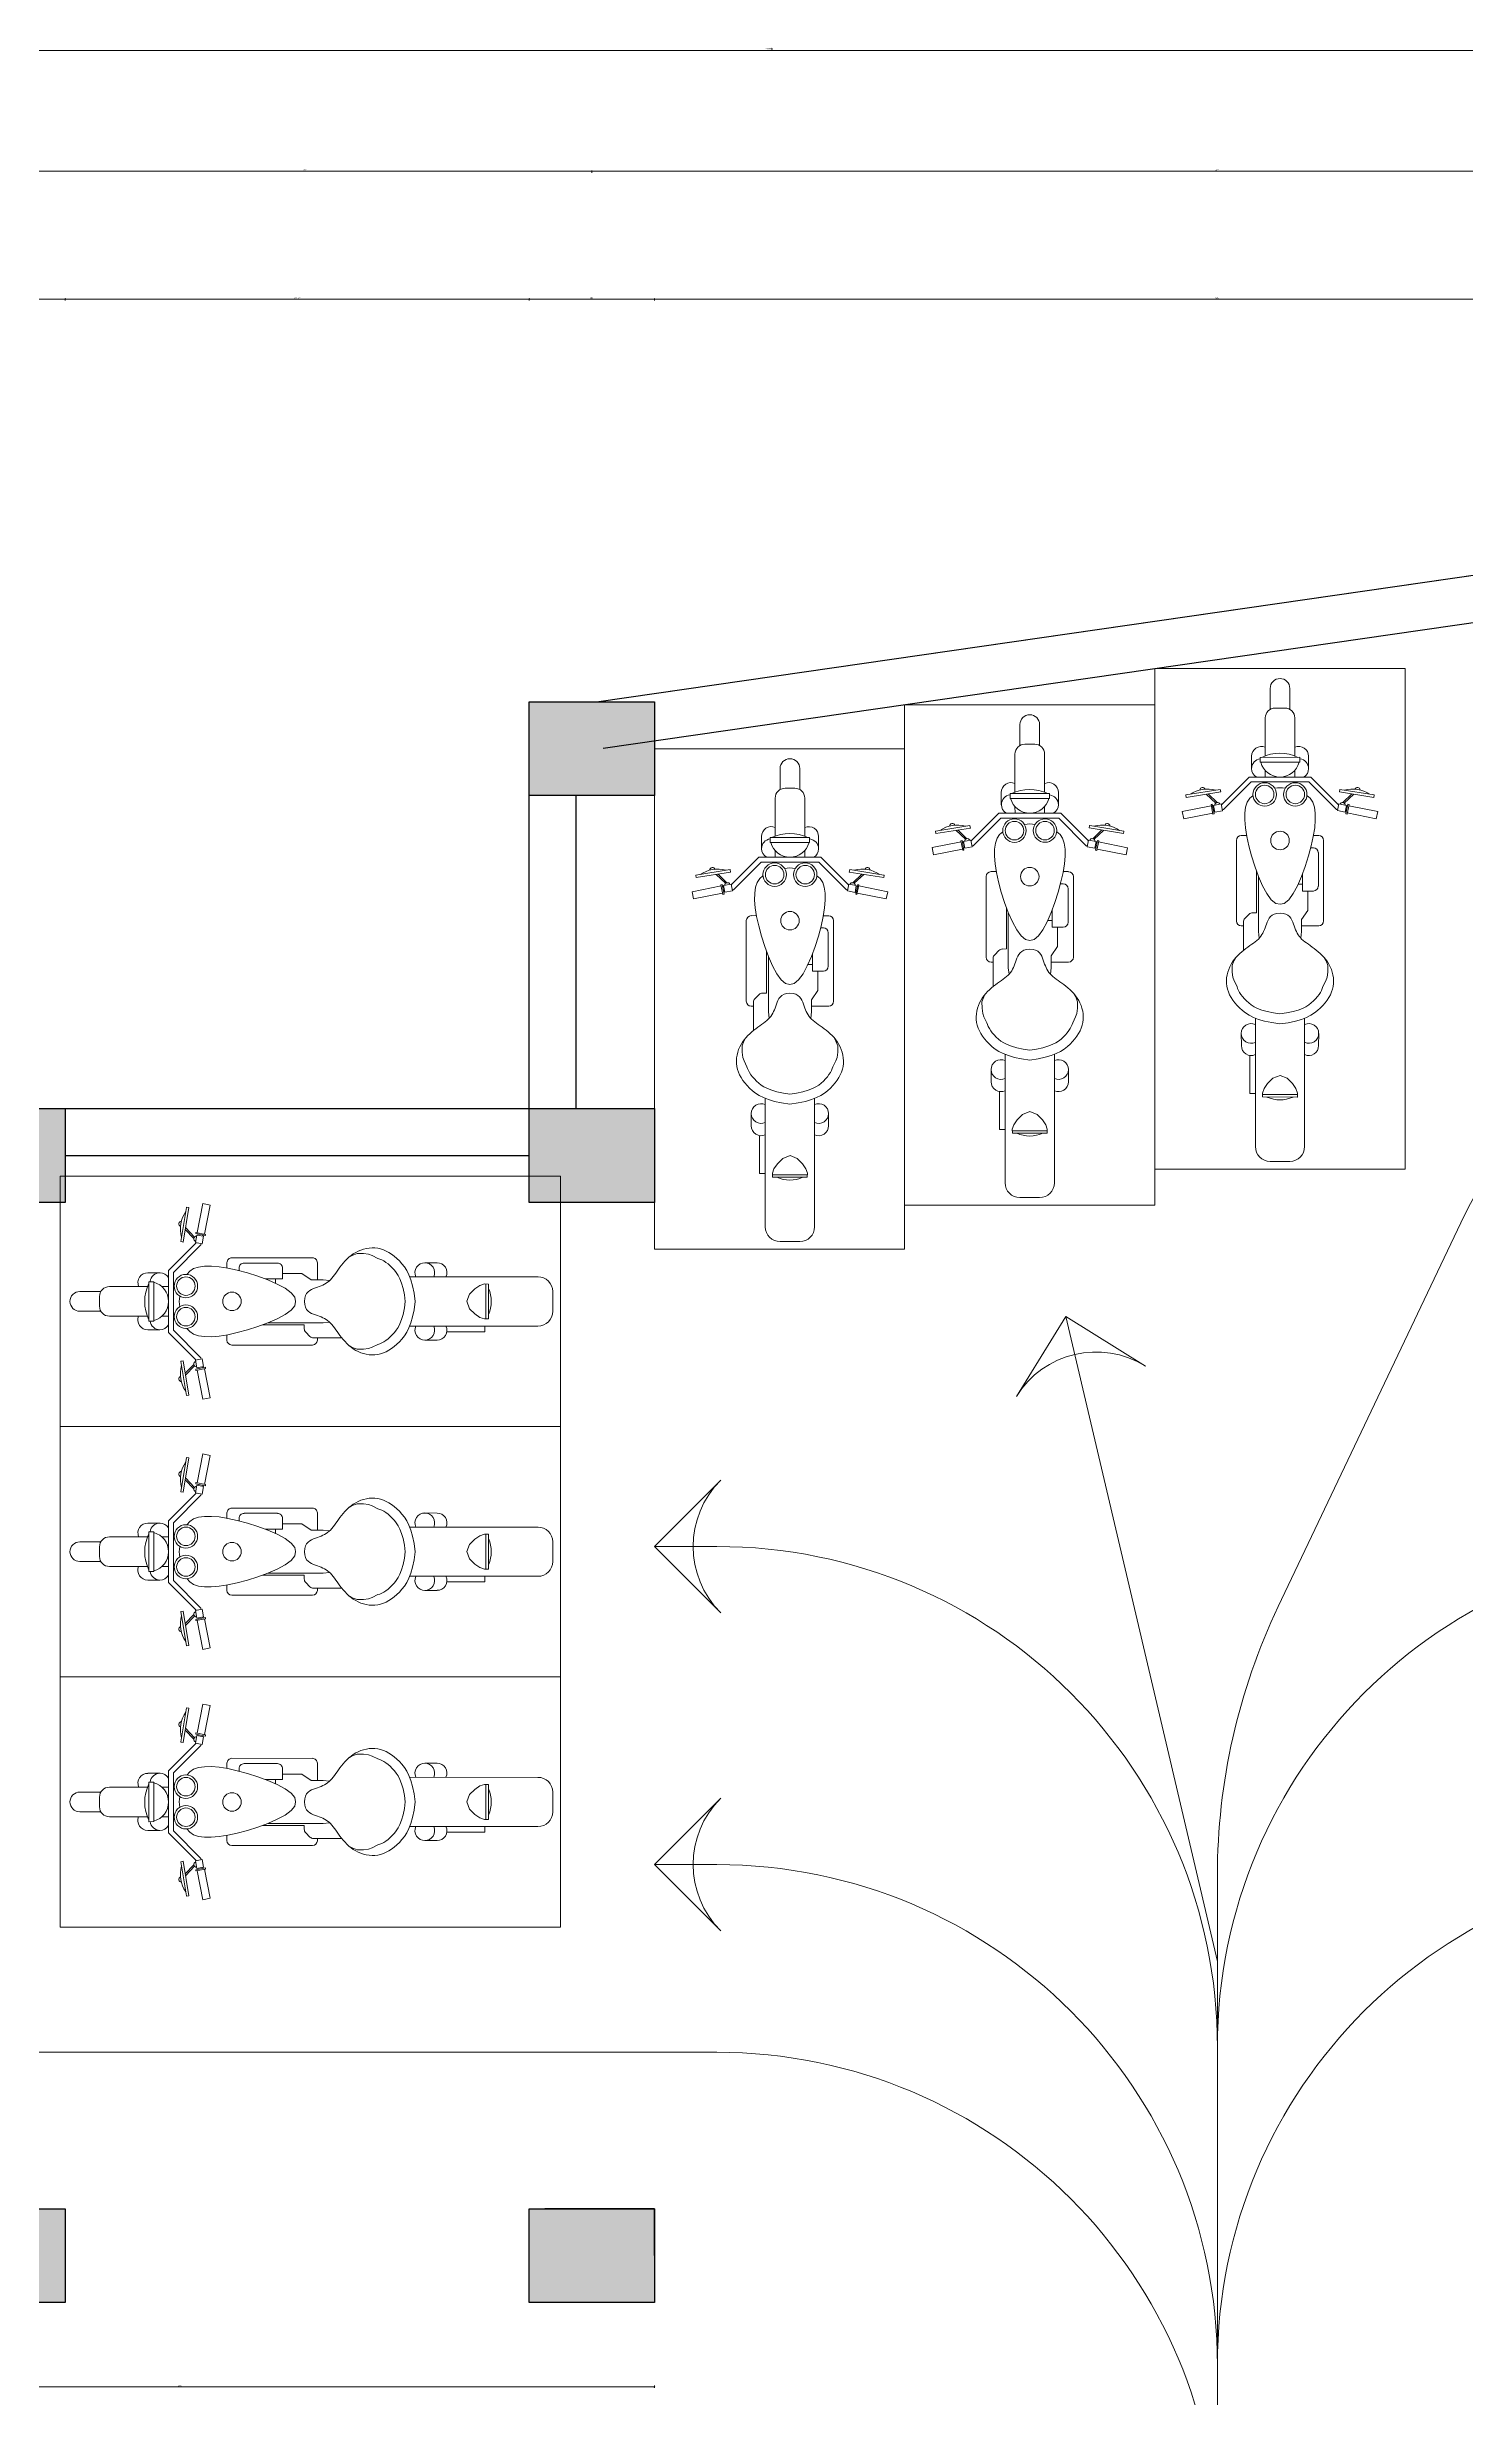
# Model space of a CAD drawing. Header units: inches. Extents: x -301229 to 1083107, y -854236 to 21026.
# Drawn here: x -190641 to -182481, y -370451 to -356930 of the extents above; entities that cross this region are included whole.
import ezdxf

# ---------------------------------------------------------------- set-up
doc = ezdxf.new("R2010")
doc.units = ezdxf.units.IN
doc.header["$MEASUREMENT"] = 0
doc.layers.add('Furniture', color=96, linetype='Continuous', lineweight=13)
doc.layers.add('wall', color=10, linetype='Continuous', lineweight=30)
doc.dimstyles.new('Copy of Standard', dxfattribs={"dimtxt": 8, "dimasz": 5, "dimexe": 4, "dimexo": 0.0625, "dimgap": 1.5, "dimtad": 1, "dimdec": 1, "dimzin": 0, "dimdsep": 46, "dimlunit": 4, "dimtxsty": 'Standard', "dimblk": 'OBLIQUE', "dimcen": 0.09, "dimclrd": 1, "dimclre": 1, "dimclrt": 3, "dimadec": 0, "dimazin": 0, "dimtfac": 1, "dimtdec": 1, "dimtix": 1, "dimtofl": 0, "dimtmove": 1, "dimatfit": 3, "dimfxl": 8, "dimfxlon": 1, "dimtolj": 1, "dimtzin": 0, "dimlwd": 15, "dimlwe": 15, "dimarcsym": 0})

# ---------------------------------------------------------------- blocks, each defined once
blk = doc.blocks.new('harley')
for p, q in [((3.24, 45.54), (2.75, 41.3)), ((7.22, 45.08), (6.73, 40.84)), ((1.56, 39.7), (0.68, 32.05)), ((5.76, 41.22), (3.78, 41.45)), ((6.64, 31.34), (7.52, 39.01)), ((-2.37, 29.81), (-2.09, 32.28)), ((-0.46, 30.87), (-0.35, 31.86)), ((-0.46, 30.87), (7.48, 29.95)), ((-0.35, 31.86), (7.6, 30.95)), ((0.34, 29.12), (0.19, 27.78)), ((7.48, 29.95), (7.6, 30.95)), ((9.14, 28.47), (9.42, 30.94)), ((-9.14, 25.83), (-16.23, 25.51)), ((-9.21, 26.33), (-16.21, 26.01)), ((-10.41, 23.67), (-12.12, 25.7)), ((-11.71, 25.72), (-10.12, 23.76)), ((-9.3, 23.22), (-3.08, 28.15)), ((-8.98, 22.2), (-2.78, 27.11)), ((-3.08, 28.15), (3.17, 27.43)), ((-2.78, 27.11), (3.05, 26.44)), ((8.89, 25.76), (3.05, 26.44)), ((9.41, 26.71), (3.17, 27.43)), ((6.15, 27.09), (6.3, 28.43)), ((13.8, 19.57), (8.89, 25.76)), ((14.35, 20.49), (9.41, 26.71)), ((-17.34, 22.76), (-11.36, 23.25)), ((-17.22, 21.26), (-17.34, 22.76)), ((-17.22, 21.26), (-11.24, 21.75)), ((-11.38, 23.5), (-11.13, 23.52)), ((-11.38, 23.5), (-11.22, 21.51)), ((-11.22, 21.51), (-10.97, 21.53)), ((-11.13, 23.52), (-10.97, 21.53)), ((-11.09, 23.02), (-10.86, 23.04)), ((-11.01, 22.02), (-10.78, 22.04)), ((-9.22, 22.18), (-8.98, 22.2)), ((14.03, 19.5), (13.8, 19.57)), ((14.79, 23.07), (21.62, 21.14)), ((14.97, 23.54), (21.71, 21.63)), ((17.26, 22.37), (15.26, 20.83)), ((15.52, 20.68), (17.66, 22.26)), ((16.2, 20.37), (15.58, 18.46)), ((16.44, 20.29), (15.82, 18.38)), ((16.04, 19.89), (15.82, 19.96)), ((16.44, 20.29), (16.2, 20.37)), ((22.07, 18.21), (16.36, 20.05)), ((-7.11, 15.67), (-8.98, -0.58)), ((-4.94, 16.43), (-6, 16.55)), ((8.55, 14.87), (9.61, 14.75)), ((15.74, 18.94), (15.52, 19.01)), ((15.82, 18.38), (15.58, 18.46)), ((21.61, 16.78), (15.9, 18.62)), ((21.61, 16.78), (22.07, 18.21)), ((7.72, 12.47), (8.26, 12.41)), ((9.14, 11.3), (8.36, 4.55)), ((10.49, 13.64), (8.61, -2.61)), ((-3.48, 7.93), (-4.77, -3.23)), ((-4.71, 0.6), (-3.74, 8.99)), ((5.2, 5.31), (4.31, 5.41)), ((5.04, 3.93), (5.44, 7.41)), ((-7.2, -0.28), (-6.24, 0.48)), ((-5.51, 0.69), (-4.71, 0.6)), ((7.25, 3.67), (5.04, 3.93)), ((6.12, 3.8), (5.67, -0.11)), ((-8.23, -6.65), (-7.57, -0.95)), ((-8.1, -1.68), (-7.66, -1.73)), ((-4.77, -3.23), (-4.76, -4.55)), ((7.51, -3.49), (4.04, -3.08)), ((-10.6, -23.35), (-10.88, -25.82)), ((-7.41, -20.61), (-10.4, -46.5)), ((-0.47, -47.65), (2.52, -21.75)), ((5, -25.15), (4.71, -27.62)), ((-7.76, -36.67), (-0.8, -37.48)), ((-7.75, -36.17), (-0.7, -36.99)), ((-7.76, -49.82), (-3.79, -50.28))]:
    blk.add_line(p, q)
for points in [[(-16.23, 25.51), (-16.23, 25.97), (-16.21, 26.01)], [(-9.14, 25.83), (-9.18, 26.29), (-9.21, 26.33)], [(-2.7, 24.33), (-3.43, 23.85), (-4.02, 23.13), (-4.47, 22.18), (-4.78, 21), (-4.95, 19.62), (-5, 18.03), (-4.93, 16.25), (-4.73, 14.3), (-4.41, 12.19), (-3.99, 10.02), (-3.47, 7.9), (-2.86, 5.93), (-2.18, 4.23), (-1.44, 2.9), (-0.64, 2.05), (0.21, 1.8)], [(8.17, 23.08), (8.77, 22.44), (9.18, 21.61), (9.4, 20.58), (9.44, 19.36), (9.29, 17.97), (8.98, 16.42), (8.5, 14.7), (7.86, 12.84), (7.07, 10.86), (6.17, 8.84), (5.18, 6.9), (4.14, 5.12), (3.09, 3.62), (2.06, 2.5), (1.09, 1.85), (0.21, 1.8)], [(14.79, 23.07), (14.93, 23.51), (14.97, 23.54)], [(21.62, 21.14), (21.72, 21.58), (21.71, 21.63)], [(0, 0), (-0.66, 0.03), (-1.21, -0.05), (-1.66, -0.23), (-2.02, -0.48), (-2.33, -0.79), (-2.58, -1.14), (-2.79, -1.51), (-2.98, -1.89), (-3.16, -2.26), (-3.35, -2.62), (-3.53, -2.97), (-3.72, -3.3), (-3.93, -3.62), (-4.15, -3.92), (-4.4, -4.21), (-4.67, -4.47), (-4.97, -4.72), (-5.3, -4.96), (-5.66, -5.19), (-6.04, -5.41), (-6.44, -5.63), (-6.85, -5.85), (-7.28, -6.09), (-7.72, -6.34), (-8.17, -6.61), (-8.61, -6.9), (-9.06, -7.22), (-9.5, -7.55), (-9.92, -7.92), (-10.33, -8.31), (-10.71, -8.72), (-11.06, -9.17), (-11.38, -9.65), (-11.66, -10.15), (-11.91, -10.68), (-12.11, -11.22), (-12.26, -11.78), (-12.37, -12.36), (-12.42, -12.94), (-12.41, -13.52), (-12.35, -14.11), (-12.23, -14.7), (-12.05, -15.28), (-11.82, -15.86), (-11.53, -16.45), (-11.19, -17.03), (-10.79, -17.61), (-10.35, -18.18), (-9.85, -18.76), (-9.28, -19.32), (-8.59, -19.88), (-7.78, -20.41), (-6.79, -20.93), (-5.62, -21.43), (-4.22, -21.89), (-2.58, -22.33)], [(0, 0), (0.65, -0.12), (1.16, -0.33), (1.56, -0.6), (1.86, -0.93), (2.09, -1.3), (2.25, -1.69), (2.37, -2.11), (2.47, -2.52), (2.57, -2.92), (2.66, -3.32), (2.76, -3.7), (2.87, -4.06), (3, -4.42), (3.15, -4.77), (3.32, -5.1), (3.53, -5.42), (3.76, -5.73), (4.03, -6.04), (4.33, -6.34), (4.65, -6.64), (4.99, -6.95), (5.34, -7.26), (5.7, -7.59), (6.07, -7.93), (6.44, -8.3), (6.81, -8.68), (7.18, -9.09), (7.53, -9.52), (7.86, -9.97), (8.16, -10.44), (8.44, -10.93), (8.68, -11.45), (8.88, -11.98), (9.05, -12.54), (9.16, -13.11), (9.23, -13.69), (9.26, -14.27), (9.23, -14.85), (9.14, -15.43), (9.01, -16), (8.81, -16.55), (8.56, -17.09), (8.25, -17.62), (7.89, -18.14), (7.48, -18.64), (7.01, -19.13), (6.5, -19.6), (5.94, -20.06), (5.32, -20.51), (4.63, -20.93), (3.84, -21.31), (2.92, -21.65), (1.85, -21.93), (0.59, -22.14), (-0.88, -22.28), (-2.58, -22.33)], [(5.67, -0.11), (4.18, -1.81), (3.91, -4.23), (3.6, -5.51)], [(-10.02, -8.02), (-10.39, -8.55), (-10.86, -9.47), (-11, -10.77), (-10.98, -11.83), (-10.81, -12.57), (-10.37, -13.8), (-10.29, -14.2), (-10.16, -14.62), (-9.99, -15.05), (-9.77, -15.5), (-9.5, -15.96), (-9.17, -16.43), (-8.8, -16.92), (-8.39, -17.38), (-7.94, -17.83), (-7.41, -18.26), (-6.76, -18.69), (-5.94, -19.12), (-4.91, -19.55), (-3.65, -19.98), (-2.35, -20.32)], [(7.93, -10.09), (8.17, -10.69), (8.42, -11.69), (8.26, -12.99), (8, -14.02), (7.66, -14.7), (6.96, -15.8), (6.78, -16.17), (6.56, -16.55), (6.3, -16.93), (5.98, -17.31), (5.61, -17.7), (5.19, -18.09), (4.72, -18.48), (4.21, -18.84), (3.67, -19.17), (3.06, -19.47), (2.32, -19.74), (1.42, -19.97), (0.33, -20.16), (-0.99, -20.28), (-2.35, -20.32)], [(-9.42, -27.97), (-10.31, -35.65), (-9.16, -35.79)], [(-3.76, -32.72), (-5.31, -33.12), (-6.5, -34.07), (-7.3, -35), (-7.73, -35.86), (-7.78, -36.63), (-7.76, -36.67)], [(-3.76, -32.72), (-2.37, -33.45), (-1.43, -34.65), (-0.86, -35.74), (-0.65, -36.68), (-0.77, -37.44), (-0.8, -37.48)]]:
    blk.add_lwpolyline(points)
for points in [[(-9.21, 21.99), (-9.31, 23.38), (-10.88, 23.26), (-10.77, 21.87)], [(13.98, 19.32), (14.39, 20.64), (15.89, 20.17), (15.47, 18.84)]]:
    blk.add_lwpolyline(points, close=True)
for centre, radius in [((-0.32, 24.28), 2.38), ((-0.32, 24.28), 1.88), ((5.84, 23.57), 2.38), ((5.84, 23.57), 1.88), ((1.69, 14.64), 1.88)]:
    blk.add_circle(centre, radius)
for centre, radius, start, end in [((5.23, 45.31), 2, 83.4161, 173.4161), ((5.23, 45.31), 2, 353.4161, 83.4161), ((3.55, 39.47), 2, 83.4161, 173.4161), ((5.54, 39.24), 2, 353.4161, 83.4161), ((-0.1, 32.05), 2, 60.8099, 173.4161), ((-0.38, 29.58), 2, 173.4161, 232.8637), ((-0.38, 29.58), 2, 90.0018, 173.4161), ((3.62, 31.41), 4, 187.8936, 338.9386), ((2.7, 23.71), 8.58, 57.9805, 108.8517), ((7.43, 31.18), 2, 353.3437, 105.9499), ((7.15, 28.7), 2, 353.3437, 76.7581), ((-12.44, 20.33), 6.42, 68.2756, 116.9781), ((-12.76, 26.61), 0.547, 12.451, 171.1527), ((2.35, 20.39), 4.92, 70.8496, 95.9826), ((7.15, 28.7), 2, 293.8962, 353.3437), ((-10.1, 23.22), 0.547, 15.0371, 173.7388), ((15.12, 20.31), 0.547, 353.0935, 151.7952), ((16.75, 16.96), 6.42, 49.8541, 98.5566), ((18.49, 23), 0.547, 355.6796, 154.3813), ((-6.11, 15.56), 1, 83.4161, 173.4161), ((9.5, 13.75), 1, 353.4161, 83.4161), ((8.14, 11.42), 1, 353.4161, 83.4161), ((-5.62, -0.3), 1, 83.4161, 128.3968), ((7.36, 4.67), 1, 263.4161, 353.4161), ((-7.99, -0.69), 1, 173.4161, 263.4161), ((-6.58, -1.06), 1, 128.3968, 173.4161), ((7.62, -2.49), 1, 263.4161, 353.4161), ((-8.61, -23.58), 2, 173.4161, 288.3513), ((-8.61, -23.58), 2, 58.4809, 173.4161), ((3.01, -24.92), 2, 353.4161, 108.3513), ((-8.89, -26.05), 2, 173.4161, 288.3513), ((2.72, -27.39), 2, 238.4809, 353.4161), ((3.01, -24.92), 2, 238.4809, 353.4161), ((-3.61, -31.27), 6.42, 239.0649, 287.7674), ((-7.42, -46.84), 3, 173.4161, 263.4161), ((-3.45, -47.3), 3, 263.4161, 353.4161)]:
    blk.add_arc(centre, radius, start, end)
blk = doc.blocks.new('Bike_Plan')
blk.add_blockref('harley', (17.34, 50.28))
blk = doc.blocks.new('_Oblique')
at = {"color": 0, "linetype": 'ByBlock', "lineweight": -2}
blk.add_line((-0.5, -0.5), (0.5, 0.5), dxfattribs=at)
blk = doc.blocks.new('*D975')
at = {"layer": 'Defpoints', "color": 0, "transparency": 16777216}
for p in [(-187146, -369907), (-192606, -370359), (-187146, -370393)]:
    blk.add_point(p, dxfattribs=at)
at = {"layer": 'wall', "color": 1, "lineweight": 15, "transparency": 16777216}
for p, q in [((-192606, -370385), (-192606, -370397)), ((-192606, -370393), (-187146, -370393)), ((-187146, -370385), (-187146, -370397))]:
    blk.add_line(p, q, dxfattribs=at)
at = {"layer": 'wall', "color": 1, "lineweight": 15, "transparency": 16777216, "xscale": 5, "yscale": 5, "zscale": 5, "rotation": 180}
blk.add_blockref('_Oblique', (-192606, -370393), dxfattribs=at)
at = {"layer": 'wall', "color": 1, "lineweight": 15, "transparency": 16777216, "xscale": 5, "yscale": 5, "zscale": 5}
blk.add_blockref('_Oblique', (-187146, -370393), dxfattribs=at)
at = {"layer": 'wall', "color": 3, "transparency": 16777216, "insert": (-189876, -370387), "char_height": 8, "attachment_point": 5}
blk.add_mtext("\\A1;455'", dxfattribs=at)
blk = doc.blocks.new('*D947')
at = {"layer": 'Defpoints', "color": 0, "transparency": 16777216}
for p in [(-198093, -361237), (-187866, -361237), (-197376, -363037)]:
    blk.add_point(p, dxfattribs=at)
at = {"layer": 'wall', "color": 1, "lineweight": 15, "transparency": 16777216}
for p, q in [((-198085, -361237), (-198097, -361237)), ((-198093, -363037), (-198093, -361237)), ((-198085, -363037), (-198097, -363037))]:
    blk.add_line(p, q, dxfattribs=at)
at = {"layer": 'wall', "color": 1, "lineweight": 15, "transparency": 16777216, "xscale": 5, "yscale": 5, "zscale": 5}
for p, rotation in [((-198093, -361237), 90), ((-198093, -363037), 270)]:
    blk.add_blockref('_Oblique', p, dxfattribs=dict(at, rotation=rotation))
at = {"layer": 'wall', "color": 3, "transparency": 16777216, "insert": (-198098, -362137), "char_height": 8, "attachment_point": 5, "rotation": 90}
blk.add_mtext("\\A1;150'", dxfattribs=at)
blk = doc.blocks.new('*D948')
at = {"layer": 'Defpoints', "color": 0, "transparency": 16777216}
for p in [(-198093, -360697), (-187866, -360697), (-187866, -361237)]:
    blk.add_point(p, dxfattribs=at)
at = {"layer": 'wall', "color": 1, "lineweight": 15, "transparency": 16777216}
for p, q in [((-198085, -360697), (-198097, -360697)), ((-198093, -361237), (-198093, -360697)), ((-198085, -361237), (-198097, -361237))]:
    blk.add_line(p, q, dxfattribs=at)
at = {"layer": 'wall', "color": 1, "lineweight": 15, "transparency": 16777216, "xscale": 5, "yscale": 5, "zscale": 5}
for p, rotation in [((-198093, -360697), 90), ((-198093, -361237), 270)]:
    blk.add_blockref('_Oblique', p, dxfattribs=dict(at, rotation=rotation))
at = {"layer": 'wall', "color": 3, "transparency": 16777216, "insert": (-198098, -360967), "char_height": 8, "attachment_point": 5, "rotation": 90}
blk.add_mtext("\\A1;45'", dxfattribs=at)
blk = doc.blocks.new('*D949')
at = {"layer": 'Defpoints', "color": 0, "transparency": 16777216}
for p in [(-198093, -359085), (-176316, -359085), (-187866, -360697)]:
    blk.add_point(p, dxfattribs=at)
at = {"layer": 'wall', "color": 1, "lineweight": 15, "transparency": 16777216}
for p, q in [((-198085, -359085), (-198097, -359085)), ((-198093, -360697), (-198093, -359085)), ((-198085, -360697), (-198097, -360697))]:
    blk.add_line(p, q, dxfattribs=at)
at = {"layer": 'wall', "color": 1, "lineweight": 15, "transparency": 16777216, "xscale": 5, "yscale": 5, "zscale": 5}
for p, rotation in [((-198093, -359085), 90), ((-198093, -360697), 270)]:
    blk.add_blockref('_Oblique', p, dxfattribs=dict(at, rotation=rotation))
at = {"layer": 'wall', "color": 3, "transparency": 16777216, "insert": (-198098, -359891), "char_height": 8, "attachment_point": 5, "rotation": 90}
blk.add_mtext('\\A1;134\'-5"', dxfattribs=at)
blk = doc.blocks.new('*D952')
at = {"layer": 'Defpoints', "color": 0, "transparency": 16777216}
for p in [(-187146, -358380), (-180666, -359713), (-187146, -360697)]:
    blk.add_point(p, dxfattribs=at)
at = {"layer": 'wall', "color": 1, "lineweight": 15, "transparency": 16777216}
for p, q in [((-187146, -358388), (-187146, -358376)), ((-180666, -358380), (-187146, -358380)), ((-180666, -358388), (-180666, -358376))]:
    blk.add_line(p, q, dxfattribs=at)
at = {"layer": 'wall', "color": 1, "lineweight": 15, "transparency": 16777216, "xscale": 5, "yscale": 5, "zscale": 5, "rotation": 180}
blk.add_blockref('_Oblique', (-187146, -358380), dxfattribs=at)
at = {"layer": 'wall', "color": 1, "lineweight": 15, "transparency": 16777216, "xscale": 5, "yscale": 5, "zscale": 5}
blk.add_blockref('_Oblique', (-180666, -358380), dxfattribs=at)
at = {"layer": 'wall', "color": 3, "transparency": 16777216, "insert": (-183906, -358374), "char_height": 8, "attachment_point": 5}
blk.add_mtext("\\A1;540'", dxfattribs=at)
blk = doc.blocks.new('*D953')
at = {"layer": 'Defpoints', "color": 0, "transparency": 16777216}
for p in [(-187866, -358380), (-187866, -360697), (-187146, -360697)]:
    blk.add_point(p, dxfattribs=at)
at = {"layer": 'wall', "color": 1, "lineweight": 15, "transparency": 16777216}
for p, q in [((-187866, -358388), (-187866, -358376)), ((-187146, -358380), (-187866, -358380)), ((-187146, -358388), (-187146, -358376))]:
    blk.add_line(p, q, dxfattribs=at)
at = {"layer": 'wall', "color": 1, "lineweight": 15, "transparency": 16777216, "xscale": 5, "yscale": 5, "zscale": 5, "rotation": 180}
blk.add_blockref('_Oblique', (-187866, -358380), dxfattribs=at)
at = {"layer": 'wall', "color": 1, "lineweight": 15, "transparency": 16777216, "xscale": 5, "yscale": 5, "zscale": 5}
blk.add_blockref('_Oblique', (-187146, -358380), dxfattribs=at)
at = {"layer": 'wall', "color": 3, "transparency": 16777216, "insert": (-187506, -358374), "char_height": 8, "attachment_point": 5}
blk.add_mtext("\\A1;60'", dxfattribs=at)
blk = doc.blocks.new('*D954')
at = {"layer": 'Defpoints', "color": 0, "transparency": 16777216}
for p in [(-190536, -358380), (-187866, -360697), (-190536, -363037)]:
    blk.add_point(p, dxfattribs=at)
at = {"layer": 'wall', "color": 1, "lineweight": 15, "transparency": 16777216}
for p, q in [((-190536, -358388), (-190536, -358376)), ((-187866, -358380), (-190536, -358380)), ((-187866, -358388), (-187866, -358376))]:
    blk.add_line(p, q, dxfattribs=at)
at = {"layer": 'wall', "color": 1, "lineweight": 15, "transparency": 16777216, "xscale": 5, "yscale": 5, "zscale": 5, "rotation": 180}
blk.add_blockref('_Oblique', (-190536, -358380), dxfattribs=at)
at = {"layer": 'wall', "color": 1, "lineweight": 15, "transparency": 16777216, "xscale": 5, "yscale": 5, "zscale": 5}
blk.add_blockref('_Oblique', (-187866, -358380), dxfattribs=at)
at = {"layer": 'wall', "color": 3, "transparency": 16777216, "insert": (-189201, -358374), "char_height": 8, "attachment_point": 5}
blk.add_mtext('\\A1;222\'-6"', dxfattribs=at)
blk = doc.blocks.new('*D955')
at = {"layer": 'Defpoints', "color": 0, "transparency": 16777216}
for p in [(-191076, -358380), (-191076, -363037), (-190536, -363037)]:
    blk.add_point(p, dxfattribs=at)
at = {"layer": 'wall', "color": 1, "lineweight": 15, "transparency": 16777216}
for p, q in [((-191076, -358388), (-191076, -358376)), ((-190536, -358380), (-191076, -358380)), ((-190536, -358388), (-190536, -358376))]:
    blk.add_line(p, q, dxfattribs=at)
at = {"layer": 'wall', "color": 1, "lineweight": 15, "transparency": 16777216, "xscale": 5, "yscale": 5, "zscale": 5, "rotation": 180}
blk.add_blockref('_Oblique', (-191076, -358380), dxfattribs=at)
at = {"layer": 'wall', "color": 1, "lineweight": 15, "transparency": 16777216, "xscale": 5, "yscale": 5, "zscale": 5}
blk.add_blockref('_Oblique', (-190536, -358380), dxfattribs=at)
at = {"layer": 'wall', "color": 3, "transparency": 16777216, "insert": (-190806, -358374), "char_height": 8, "attachment_point": 5}
blk.add_mtext("\\A1;45'", dxfattribs=at)
blk = doc.blocks.new('*D958')
at = {"layer": 'Defpoints', "color": 0, "transparency": 16777216}
for p in [(-187506, -357645), (-180306, -359713), (-187506, -360697)]:
    blk.add_point(p, dxfattribs=at)
at = {"layer": 'wall', "color": 1, "lineweight": 15, "transparency": 16777216}
for p, q in [((-187506, -357653), (-187506, -357641)), ((-180306, -357645), (-187506, -357645)), ((-180306, -357653), (-180306, -357641))]:
    blk.add_line(p, q, dxfattribs=at)
at = {"layer": 'wall', "color": 1, "lineweight": 15, "transparency": 16777216, "xscale": 5, "yscale": 5, "zscale": 5, "rotation": 180}
blk.add_blockref('_Oblique', (-187506, -357645), dxfattribs=at)
at = {"layer": 'wall', "color": 1, "lineweight": 15, "transparency": 16777216, "xscale": 5, "yscale": 5, "zscale": 5}
blk.add_blockref('_Oblique', (-180306, -357645), dxfattribs=at)
at = {"layer": 'wall', "color": 3, "transparency": 16777216, "insert": (-183906, -357640), "char_height": 8, "attachment_point": 5}
blk.add_mtext("\\A1;600'", dxfattribs=at)
blk = doc.blocks.new('*D959')
at = {"layer": 'Defpoints', "color": 0, "transparency": 16777216}
for p in [(-190806, -357645), (-187506, -360697), (-190806, -363037)]:
    blk.add_point(p, dxfattribs=at)
at = {"layer": 'wall', "color": 1, "lineweight": 15, "transparency": 16777216}
for p, q in [((-190806, -357653), (-190806, -357641)), ((-187506, -357645), (-190806, -357645)), ((-187506, -357653), (-187506, -357641))]:
    blk.add_line(p, q, dxfattribs=at)
at = {"layer": 'wall', "color": 1, "lineweight": 15, "transparency": 16777216, "xscale": 5, "yscale": 5, "zscale": 5, "rotation": 180}
blk.add_blockref('_Oblique', (-190806, -357645), dxfattribs=at)
at = {"layer": 'wall', "color": 1, "lineweight": 15, "transparency": 16777216, "xscale": 5, "yscale": 5, "zscale": 5}
blk.add_blockref('_Oblique', (-187506, -357645), dxfattribs=at)
at = {"layer": 'wall', "color": 3, "transparency": 16777216, "insert": (-189156, -357640), "char_height": 8, "attachment_point": 5}
blk.add_mtext("\\A1;275'", dxfattribs=at)
blk = doc.blocks.new('*D928')
at = {"layer": 'Defpoints', "color": 0, "transparency": 16777216}
for p in [(-175596, -356950), (-197376, -358380), (-175596, -358380)]:
    blk.add_point(p, dxfattribs=at)
at = {"layer": 'wall', "color": 1, "lineweight": 15, "transparency": 16777216}
for p, q in [((-197376, -356958), (-197376, -356946)), ((-175596, -356958), (-175596, -356946)), ((-197376, -356950), (-175596, -356950))]:
    blk.add_line(p, q, dxfattribs=at)
at = {"layer": 'wall', "color": 1, "lineweight": 15, "transparency": 16777216, "xscale": 5, "yscale": 5, "zscale": 5, "rotation": 180}
blk.add_blockref('_Oblique', (-197376, -356950), dxfattribs=at)
at = {"layer": 'wall', "color": 1, "lineweight": 15, "transparency": 16777216, "xscale": 5, "yscale": 5, "zscale": 5}
blk.add_blockref('_Oblique', (-175596, -356950), dxfattribs=at)
at = {"layer": 'wall', "color": 3, "transparency": 16777216, "insert": (-186486, -356940), "char_height": 8, "attachment_point": 5}
blk.add_mtext('\\A1;1815\'-0{\\H1x;\\S1/2;}"', dxfattribs=at)

msp = doc.modelspace()

# ---------------------------------------------------------------- hatches: boundary and pattern name
at = {"layer": 'wall'}
for points in [[(-187146.35, -361237.38), (-187146.35, -360697.38), (-187866.35, -360697.38), (-187866.35, -361237.38)], [(-190536.35, -363037.38), (-191076.35, -363037.38), (-191076.35, -363577.38), (-190536.35, -363577.38)], [(-187146.35, -363577.38), (-187146.35, -363037.38), (-187866.35, -363037.38), (-187866.35, -363577.38)], [(-190536.35, -369367.38), (-191076.35, -369367.38), (-191076.35, -369907.38), (-190536.35, -369907.38)], [(-187146.35, -369907.38), (-187146.35, -369367.38), (-187866.35, -369367.38), (-187866.35, -369907.38)]]:
    msp.add_hatch(color=2, dxfattribs=at).paths.add_polyline_path(points)

# ---------------------------------------------------------------- linework, layer by layer
at = {"layer": 'Furniture'}
for points in [[(-182826.35, -363386.05), (-184266.35, -363386.05), (-184266.35, -360506.05), (-182826.35, -360506.05), (-182826.35, -363386.05)], [(-184266.35, -363594.1), (-185706.35, -363594.1), (-185706.35, -360714.1), (-184266.35, -360714.1), (-184266.35, -363594.1)], [(-185706.35, -363847.38), (-187146.35, -363847.38), (-187146.35, -360967.38), (-185706.35, -360967.38), (-185706.35, -363847.38)], [(-187686.35, -363427.38), (-187686.35, -364867.38), (-190566.35, -364867.38), (-190566.35, -363427.38), (-187686.35, -363427.38)], [(-187686.35, -364867.38), (-187686.35, -366307.38), (-190566.35, -366307.38), (-190566.35, -364867.38), (-187686.35, -364867.38)], [(-187686.35, -366307.38), (-187686.35, -367747.38), (-190566.35, -367747.38), (-190566.35, -366307.38), (-187686.35, -366307.38)]]:
    msp.add_lwpolyline(points, dxfattribs=at)
at = {"layer": 'Furniture', "lineweight": 5}
for points in [[(-183906.35, -368437.38), (-183906.35, -367450.87, -0.11157795), (-183556.56, -365902.94), (-182504.83, -363694.6, -0.28926655), (-179904.66, -362052.95), (-179507.1, -362052.95)], [(-184778.81, -364234.91), (-185063.08, -364694.03, -0.41421356), (-184319.69, -364519.17), (-184778.81, -364234.91)], [(-187146.35, -365557.38), (-186764.51, -365939.22, -0.41421356), (-186764.51, -365175.55), (-187146.35, -365557.38)], [(-183906.35, -377625.3), (-183906.35, -368437.38, 0.41421356), (-186786.35, -365557.38), (-187146.35, -365557.38)], [(-183906.35, -377625.3), (-183906.35, -368437.38, -0.41421356), (-181026.35, -365557.38), (-180666.35, -365557.38)], [(-187146.35, -367387.38), (-186764.51, -367769.22, -0.41421356), (-186764.51, -367005.55), (-187146.35, -367387.38)], [(-183906.35, -377625.3), (-183906.35, -370267.38, 0.41421356), (-186786.35, -367387.38), (-187146.35, -367387.38)], [(-183906.35, -377625.3), (-183906.35, -370267.38, -0.41421356), (-181026.35, -367387.38), (-180666.35, -367387.38)], [(-183906.35, -374947.38), (-183906.35, -371347.38, 0.41421356), (-186786.35, -368467.38), (-191616.35, -368467.38, 0.41421356), (-193416.35, -370267.38), (-193416.35, -372849.98)]]:
    msp.add_lwpolyline(points, format="xyb", dxfattribs=at)
msp.add_lwpolyline([(-183906.35, -367944.13), (-184778.81, -364234.91)], dxfattribs=at)
at = {"layer": 'wall'}
for p, q in [((-187478.86, -360697.38), (-176315.67, -359084.53)), ((-187440.25, -360964.61), (-176277.06, -359351.76)), ((-187866.35, -363037.38), (-187866.35, -361237.38)), ((-187596.35, -363037.38), (-187596.35, -361237.38)), ((-190536.35, -363037.38), (-187866.35, -363037.38)), ((-190536.35, -363307.38), (-187866.35, -363307.38)), ((-187146.35, -369367.38), (-187776.35, -369367.38)), ((-187146.35, -369637.38), (-187146.35, -369367.38)), ((-187866.35, -369907.38), (-187866.35, -369787.38)), ((-187866.35, -369907.38), (-187866.35, -369787.38))]:
    msp.add_line(p, q, dxfattribs=at)
at = {"layer": 'wall', "color": 5, "lineweight": 0}
msp.add_lwpolyline([(-197376.35, -363037.38), (-197376.35, -376929.81), (-187866.35, -376929.81), (-187866.35, -383015.51), (-175316.32, -384047.81), (-173672.37, -374011.32), (-175608.83, -358982.41), (-187478.86, -360697.38), (-187866.35, -360697.38), (-187866.35, -363037.38), (-197376.35, -363037.38)], dxfattribs=at)
at = {"layer": 'wall'}
for points in [[(-187866.35, -360697.38), (-187146.35, -360697.38), (-187146.35, -361237.38), (-187866.35, -361237.38), (-187866.35, -360697.38)], [(-191076.35, -363037.38), (-190536.35, -363037.38), (-190536.35, -363577.38), (-191076.35, -363577.38), (-191076.35, -363037.38)], [(-187866.35, -363037.38), (-187146.35, -363037.38), (-187146.35, -363577.38), (-187866.35, -363577.38), (-187866.35, -363037.38)], [(-191076.35, -369367.38), (-190536.35, -369367.38), (-190536.35, -369907.38), (-191076.35, -369907.38), (-191076.35, -369367.38)], [(-187866.35, -369367.38), (-187146.35, -369367.38), (-187146.35, -369907.38), (-187866.35, -369907.38), (-187866.35, -369367.38)]]:
    msp.add_lwpolyline(points, dxfattribs=at)

# ---------------------------------------------------------------- block references
at = {"layer": 'Furniture', "xscale": 28.35000000110473, "yscale": 28.35000000110473, "zscale": 28.35}
for p, rotation in [((-183870.94, -363385.53), 6.583873042482304), ((-185310.94, -363593.58), 6.583873042482304), ((-186690.94, -363846.87), 6.583873042482304), ((-187686.86, -364471.98), 96.58387304248234), ((-187686.86, -365911.98), 96.58387304248234), ((-187686.86, -367351.98), 96.58387304248234)]:
    msp.add_blockref('Bike_Plan', p, dxfattribs=dict(at, rotation=rotation))

# ---------------------------------------------------------------- dimensions: what is measured, and where the dimension line sits
at = {"layer": 'wall'}
for base, p1, p2, picture, middle in [((-175595.67, -356950.36), (-197376.35, -358379.96), (-175595.67, -358379.96), '*D928', (-186486.01, -356939.53)), ((-190806.35, -357645.29), (-187506.35, -360697.38), (-190806.35, -363037.38), '*D959', (-189156.35, -357639.79)), ((-187506.35, -357645.29), (-180306.35, -359713.12), (-187506.35, -360697.38), '*D958', (-183906.35, -357639.79)), ((-191076.35, -358379.96), (-190536.35, -363037.38), (-191076.35, -363037.38), '*D955', (-190806.35, -358374.46)), ((-190536.35, -358379.96), (-187866.35, -360697.38), (-190536.35, -363037.38), '*D954', (-189201.35, -358374.46)), ((-187866.35, -358379.96), (-187146.35, -360697.38), (-187866.35, -360697.38), '*D953', (-187506.35, -358374.46)), ((-187146.35, -358379.96), (-180666.35, -359713.12), (-187146.35, -360697.38), '*D952', (-183906.35, -358374.46)), ((-187146.35, -370392.91), (-192606.35, -370358.57), (-187146.35, -369907.38), '*D975', (-189876.35, -370387.41))]:
    dim = msp.add_linear_dim(base=base, p1=p1, p2=p2, dimstyle='Copy of Standard', dxfattribs=at)
    dim.commit()
    dim.dimension.update_dxf_attribs({"geometry": picture, "text_midpoint": middle})
for base, p1, p2, picture, middle in [((-198092.72633, -359084.53458), (-187866.34727, -360697.38456), (-176315.66835, -359084.53458), '*D949', (-198098.22633, -359890.95957)), ((-198092.73, -360697.38), (-187866.35, -361237.38), (-187866.35, -360697.38), '*D948', (-198098.23, -360967.38)), ((-198092.73, -361237.38), (-197376.35, -363037.38), (-187866.35, -361237.38), '*D947', (-198098.23, -362137.38))]:
    dim = msp.add_linear_dim(base=base, p1=p1, p2=p2, angle=90, dimstyle='Copy of Standard', dxfattribs=at)
    dim.commit()
    dim.dimension.update_dxf_attribs({"geometry": picture, "text_midpoint": middle})

doc.saveas('drawing.dxf')
